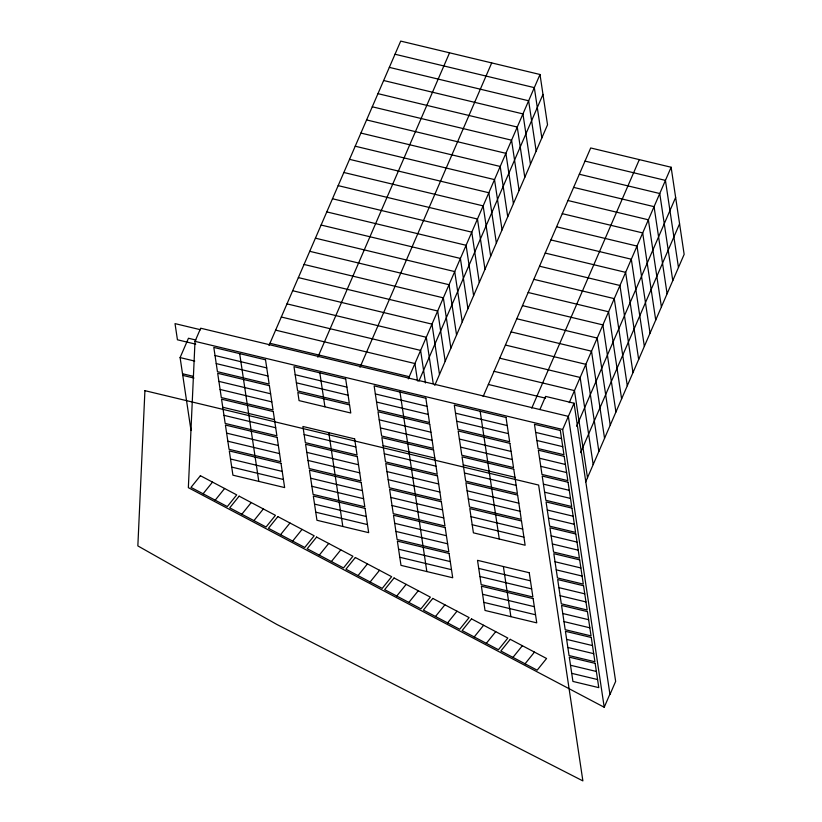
<?xml version="1.0" encoding="UTF-8"?>
<svg xmlns="http://www.w3.org/2000/svg" width="822" height="822" viewBox="0 0 822 822"><rect width="100%" height="100%" fill="white"/><g stroke="black" fill="none" stroke-linecap="round" stroke-linejoin="round"><path stroke-width="1.23" d="M539.91 409.541L545.592 396.399L574.044 403.222L615.647 681.376L609.965 694.518L568.351 416.364L200.691 328.214L195.009 341.356L188.351 487.662L604.221 707.259L609.903 694.117M191.012 430.512L180.1 357.58L188.464 338.253L195.944 340.051M268.989 345.476L400.704 41.1L540.003 74.494L547.524 124.79L434.766 385.374M317.837 357.19L449.552 52.814M359.995 367.3L491.71 62.914M408.287 378.88L540.003 74.494M418.84 381.254L542.982 94.396M483.151 396.502L590.699 147.96L671.122 167.246L684.151 254.358L585.603 482.093M531.752 408.154L639.311 159.622M569.256 402.646L671.122 167.246M604.221 707.259L562.669 429.495L574.044 403.222M576.612 426.279L675.633 197.444M580.558 452.645L679.578 223.81M203.096 493.786L212.508 482.103M215.2 500.177L224.612 488.494M241.832 514.233L251.234 502.55M253.936 520.624L263.338 508.941M280.559 534.69L289.971 522.998M292.663 541.082L302.075 529.389M319.296 555.138L328.697 543.455M331.4 561.529L340.801 549.846M358.022 575.595L367.434 563.902M370.126 581.986L379.538 570.293M396.759 596.042L406.16 584.36M408.863 602.434L418.264 590.751M435.485 616.5L444.897 604.807M447.589 622.891L457.001 611.198M474.222 636.947L483.624 625.265M486.326 643.338L495.728 631.656M512.949 657.394L522.36 645.712M525.053 663.786L534.464 652.103M395.022 54.242L534.321 87.635L541.842 137.932M389.33 67.373L528.628 100.777L536.16 151.063M383.648 80.515L522.946 113.909L530.467 164.205M377.966 93.657L517.264 127.05L524.785 177.347M372.274 106.788L511.572 140.192L519.103 190.478M585.017 161.102L665.43 180.388L678.469 267.499M366.591 119.93L505.89 153.334L513.411 203.62M579.325 174.243L659.747 193.519L672.776 280.641M360.909 133.072L500.208 166.465L507.729 216.761M573.643 187.385L654.065 206.661L667.094 293.773M355.217 146.213L494.515 179.607L502.047 229.903M567.961 200.517L648.373 219.803L661.402 306.914M349.535 159.345L488.833 192.749L496.354 243.035M562.269 213.658L642.691 232.934L655.72 320.056M343.853 172.486L483.151 205.88L490.672 256.176M556.586 226.8L637.009 246.076L650.038 333.187M338.161 185.628L477.459 219.022L484.98 269.318M550.904 239.932L631.317 259.218L644.345 346.329M332.478 198.76L471.777 232.164L479.298 282.449M545.212 253.073L625.634 272.349L638.663 359.471M326.796 211.901L466.095 245.295L473.616 295.591M539.53 266.215L619.952 285.491L632.981 372.602M321.104 225.043L460.402 258.437L467.923 308.733M533.848 279.346L614.26 298.633L627.289 385.744M315.422 238.175L454.72 271.579L462.241 321.864M528.156 292.488L608.578 311.774L621.607 398.886M309.74 251.316L449.038 284.72L456.559 335.006M522.473 305.63L602.896 324.906L615.925 412.028M304.048 264.458L443.346 297.852L450.867 348.148M516.791 318.761L597.204 338.048L610.232 425.159M298.365 277.6L437.664 310.993L445.185 361.29M511.099 331.903L591.521 351.189L604.55 438.301M292.683 290.731L431.982 324.135L439.503 374.421M505.417 345.045L585.829 364.321L598.868 451.442M286.991 303.873L426.289 337.267L433.245 383.761M499.735 358.187L580.147 377.462L593.176 464.574M281.309 317.015L420.607 350.408L425.477 382.97M494.043 371.318L574.465 390.604L587.494 477.716M275.627 330.146L414.925 363.55L417.525 380.956M488.36 384.46L545.531 398.167M269.935 343.288L409.233 376.682M200.619 329.756L175.024 323.621L177.439 339.784L195.728 344.171M195.009 341.356L562.669 429.495M215.025 355.505L266.739 367.907M295.18 374.719L346.905 387.121M375.346 393.944L427.07 406.345M455.511 413.168L507.225 425.56M535.677 432.382L561.529 438.578M216.227 363.591L267.951 375.993M296.393 382.805L348.117 395.207M376.558 402.03L428.272 414.432M456.724 421.244L508.438 433.646M536.879 440.469L562.741 446.665M180.1 357.58L194.732 361.084M218.888 381.377L270.613 393.779M379.219 419.816L430.934 432.218M459.385 439.04L511.099 451.442M539.54 458.255L565.402 464.461M182.515 373.753L193.489 376.384M182.761 375.366L193.982 378.058M220.101 389.464L271.815 401.866M380.432 427.902L432.146 440.304M460.587 447.127L512.312 459.529M540.753 466.341L566.615 472.547M222.762 407.25L274.476 419.652M383.093 445.688L434.807 458.09M463.248 464.913L514.973 477.315M543.414 484.137L569.276 490.333M223.974 415.336L275.689 427.738M304.13 434.561L355.854 446.963M384.295 453.775L436.02 466.177M464.461 472.999L516.175 485.401M544.626 492.214L570.489 498.42M226.636 433.132L278.35 445.524M306.791 452.347L358.515 464.749M386.957 471.571L438.681 483.973M467.122 490.785L518.836 503.187M547.288 510.01L573.15 516.206M227.838 441.219L279.562 453.61M308.003 460.433L359.728 472.835M388.169 479.658L439.883 492.049M468.335 498.872L520.049 511.274M548.5 518.096L574.352 524.292M230.499 459.005L282.223 471.407M310.665 478.219L362.389 490.621M390.83 497.444L442.544 509.846M470.996 516.668L522.71 529.06M551.161 535.882L577.013 542.078M231.712 467.091L283.436 479.493M311.877 486.305L363.591 498.707M392.043 505.53L443.757 517.932M472.198 524.744L523.922 537.146M552.363 543.969L578.226 550.165M314.538 504.102L366.252 516.493M394.704 523.316L446.418 535.718M555.025 561.755L580.887 567.961M315.751 512.188L367.465 524.58M395.906 531.402L447.63 543.804M556.237 569.841L582.099 576.047M398.567 549.188L450.292 561.59M478.733 568.413L530.457 580.815M558.898 587.638L584.761 593.833M399.78 557.275L451.494 569.677M479.945 576.499L531.659 588.901M560.111 595.714L585.963 601.92M482.606 594.285L534.321 606.687M562.772 613.51L588.624 619.706M483.819 602.372L535.533 614.774M563.974 621.596L589.836 627.792M566.635 639.382L592.498 645.578M567.848 647.469L593.71 653.665M570.509 665.255L596.371 671.461M571.722 673.341L597.573 679.547M480.161 411.277L483.788 435.537M484.035 437.15L487.662 461.409M487.898 463.022L491.525 487.282M491.772 488.905L495.399 513.164M495.645 514.778L499.273 539.037M503.383 566.522L507.01 590.782M507.256 592.405L510.883 616.664M399.995 392.053L403.623 416.312M403.869 417.936L407.496 442.195M407.743 443.808L411.37 468.067M411.606 469.681L415.233 493.94M415.48 495.553L419.107 519.812M419.354 521.436L422.981 545.695M423.217 547.308L426.844 571.567M319.83 372.839L323.467 397.098M323.704 398.711L324.916 406.798M328.779 432.67L331.204 448.843M331.441 450.466L335.078 474.726M335.314 476.339L338.941 500.598M339.188 502.211L342.815 526.47M239.675 353.614L243.302 377.873M243.538 379.497L247.165 403.756M247.412 405.369L251.039 429.629M251.285 431.242L254.912 455.501M255.149 457.114L258.786 481.373M144.919 390.666L137.849 545.911L276.86 624.463L582.88 780.9L538.626 485.062L144.919 390.666M200.404 475.712L190.992 487.395L227.304 506.568L236.715 494.885L200.404 475.712M239.13 496.159L229.728 507.842L266.04 527.015L275.442 515.332L239.13 496.159M277.867 516.606L268.455 528.299L304.767 547.473L314.179 535.78L277.867 516.606M316.593 537.064L307.192 548.747L343.504 567.92L352.905 556.237L316.593 537.064M355.33 557.511L345.918 569.204L382.23 588.377L391.642 576.684L355.33 557.511M394.057 577.969L384.655 589.651L420.967 608.825L430.368 597.142L394.057 577.969M432.793 598.416L423.381 610.109L459.693 629.282L469.105 617.589L432.793 598.416M471.53 618.874L462.118 630.556L498.43 649.729L507.832 638.047L471.53 618.874M510.257 639.321L500.845 651.003L537.156 670.177L546.568 658.494L510.257 639.321M265.527 359.82L213.812 347.418L217.44 371.678L269.154 384.08L265.527 359.82M345.692 379.034L293.978 366.643L297.605 390.892L349.319 403.294L345.692 379.034M425.858 398.259L374.133 385.857L377.771 410.116L429.485 422.518L425.858 398.259M506.023 417.473L454.299 405.082L457.926 429.331L509.65 441.733L506.023 417.473M560.327 430.492L534.464 424.296L538.091 448.555L563.954 454.751L560.327 430.492M269.4 385.693L217.686 373.291L221.313 397.55L273.027 409.952L269.4 385.693M349.566 404.917L297.841 392.515L299.054 400.602L350.768 413.004L349.566 404.917M429.731 424.131L378.007 411.73L381.634 435.989L433.358 448.391L429.731 424.131M509.887 443.356L458.173 430.954L461.8 455.213L513.524 467.605L509.887 443.356M564.19 456.374L538.338 450.168L541.965 474.428L567.827 480.634L564.19 456.374M273.274 411.565L221.55 399.173L225.177 423.422L276.901 435.824L273.274 411.565M433.595 450.004L381.881 437.612L385.508 461.861L437.222 474.263L433.595 450.004M513.76 469.228L462.046 456.827L465.673 481.086L517.387 493.488L513.76 469.228M568.064 482.247L542.201 476.051L545.839 500.3L571.691 506.506L568.064 482.247M354.642 438.876L302.928 426.474L305.342 442.647L357.067 455.049L354.642 438.876M277.137 437.448L225.423 425.046L229.05 449.305L280.775 461.697L277.137 437.448M357.303 456.662L305.589 444.26L309.216 468.519L360.93 480.921L357.303 456.662M437.468 475.887L385.754 463.485L389.381 487.744L441.095 500.136L437.468 475.887M517.634 495.101L465.91 482.699L469.537 506.958L521.261 519.36L517.634 495.101M571.937 508.119L546.075 501.923L549.702 526.183L575.564 532.379L571.937 508.119M281.011 463.32L229.297 450.918L232.924 475.178L284.638 487.58L281.011 463.32M361.177 482.535L309.452 470.143L313.09 494.392L364.804 506.794L361.177 482.535M441.342 501.759L389.618 489.357L393.245 513.616L444.969 526.018L441.342 501.759M521.497 520.973L469.783 508.582L473.41 532.831L525.135 545.233L521.497 520.973M575.811 533.992L549.949 527.796L553.576 552.055L579.438 558.251L575.811 533.992M365.05 508.417L313.326 496.015L316.953 520.275L368.677 532.666L365.05 508.417M445.205 527.632L393.491 515.23L397.118 539.489L448.843 551.891L445.205 527.632M579.674 559.874L553.822 553.668L557.45 577.928L583.301 584.134L579.674 559.874M449.079 553.504L397.365 541.112L400.992 565.361L452.706 577.763L449.079 553.504M529.245 572.729L477.52 560.327L481.158 584.586L532.872 596.988L529.245 572.729M583.548 585.747L557.686 579.551L561.313 603.8L587.175 610.006L583.548 585.747M533.118 598.601L481.394 586.199L485.021 610.458L536.745 622.86L533.118 598.601M587.422 611.619L561.56 605.424L565.187 629.683L591.049 635.879L587.422 611.619M591.285 637.492L565.433 631.296L569.06 655.555L594.912 661.751L591.285 637.492M595.159 663.375L569.297 657.168L572.924 681.428L598.786 687.634L595.159 663.375"/></g></svg>
